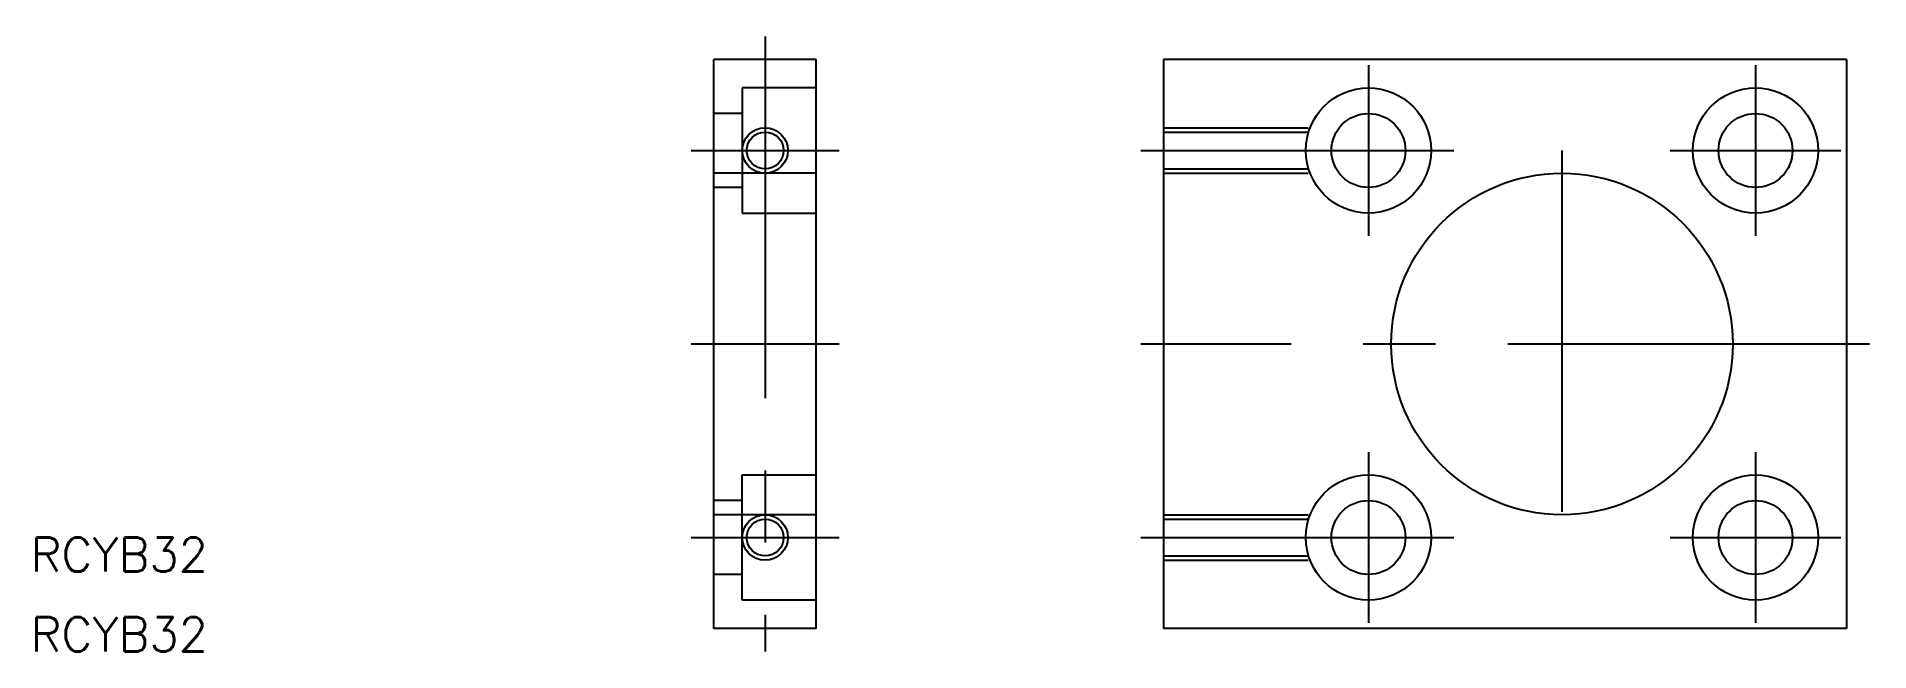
# Model space of a CAD drawing. Extents: x -134 to 27, y -27 to 27.
import ezdxf

# ---------------------------------------------------------------- set-up
doc = ezdxf.new("R2010")
doc.units = 0
doc.linetypes.add('CENTER', pattern=[50.8, 31.75, -6.35, 6.35, -6.35])
doc.linetypes.add('DASHED', pattern=[19.05, 12.7, -6.35])
doc.layers.get('0').update_dxf_attribs({"linetype": 'CONTINUOUS'})
doc.layers.add('CENTER', color=1, linetype='CENTER')
doc.styles.get("Standard").update_dxf_attribs({"font": 'txt.shx', "height": 3, "bigfont": 'bigfont.shx'})

msp = doc.modelspace()

# ---------------------------------------------------------------- linework, layer by layer
at = {"color": 7, "linetype": 'CONTINUOUS'}
for p, q in [((-74.5, -25), (-74.5, 25)), ((-65.5, 25), (-74.5, 25)), ((-65.5, -25), (-65.5, 25)), ((25, 25), (-35, 25)), ((-35, 25), (-35, -25)), ((25, 25), (25, -25)), ((-65.5, -25), (-74.5, -25)), ((25, -25), (-35, -25))]:
    msp.add_line(p, q, dxfattribs=at)
at = {"color": 3, "linetype": 'DASHED'}
for p, q in [((-72, 22.5), (-72, 11.5)), ((-65.5, 22.5), (-72, 22.5)), ((-72, 20.25), (-74.5, 20.25)), ((-35, 19), (-22.12, 19)), ((-35, 18.62), (-22.26, 18.62)), ((-65.5, 15), (-74.5, 15)), ((-35, 15.38), (-22.26, 15.38)), ((-35, 15), (-22.12, 15)), ((-72, 13.75), (-74.5, 13.75)), ((-72, 11.5), (-65.5, 11.5)), ((-72, -22.5), (-72, -11.5)), ((-72, -11.5), (-65.5, -11.5)), ((-72, -13.75), (-74.5, -13.75)), ((-65.5, -15), (-74.5, -15)), ((-35, -15), (-22.12, -15)), ((-35, -15.38), (-22.26, -15.38)), ((-35, -18.62), (-22.26, -18.62)), ((-35, -19), (-22.12, -19)), ((-72, -20.25), (-74.5, -20.25)), ((-65.5, -22.5), (-72, -22.5))]:
    msp.add_line(p, q, dxfattribs=at)
at = {"color": 7, "linetype": 'CONTINUOUS'}
for centre, radius in [((-17, 17), 5.5), ((17, 17), 5.5), ((-17, 17), 3.25), ((17, 17), 3.25), ((-70, 17), 1.62), ((0, 0), 15), ((-17, -17), 5.5), ((17, -17), 5.5), ((-17, -17), 3.25), ((17, -17), 3.25), ((-70, -17), 1.62)]:
    msp.add_circle(centre, radius, dxfattribs=at)
at = {"color": 3, "linetype": 'CONTINUOUS'}
for centre in [(-70, 17), (-70, -17)]:
    msp.add_circle(centre, 2, dxfattribs=at)
at = {"layer": 'CENTER', "color": 1, "linetype": 'CENTER'}
for p, q in [((-70, 27), (-70, -27)), ((-17, 24.5), (-17, 9.5)), ((17, 24.5), (17, 9.5)), ((-76.5, 17), (-63.5, 17)), ((-37, 17), (-9.5, 17)), ((0, 17), (0, -17)), ((9.5, 17), (24.5, 17)), ((-63.5, 0), (-76.5, 0)), ((27, 0), (-37, 0)), ((-17, -9.5), (-17, -24.5)), ((17, -9.5), (17, -24.5)), ((-76.5, -17), (-63.5, -17)), ((-37, -17), (-9.5, -17)), ((9.5, -17), (24.5, -17))]:
    msp.add_line(p, q, dxfattribs=at)

# ---------------------------------------------------------------- texts
at = {"color": 7, "linetype": 'CONTINUOUS'}
for p in [(-134.5, -20), (-134.5, -27)]:
    msp.add_text('RCYB32', height=3, dxfattribs=at).set_placement(p)

doc.saveas('drawing.dxf')
